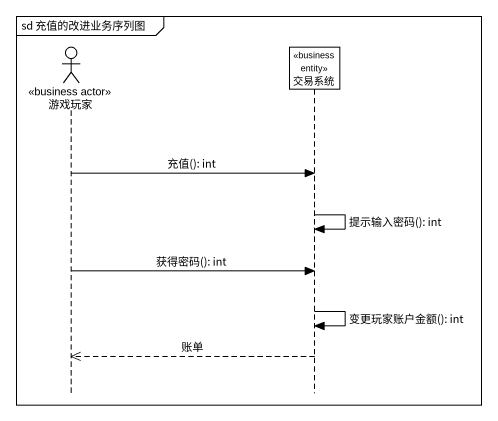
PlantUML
@startuml
mainframe sd 充值的改进业务序列图
hide footbox
actor 游戏玩家 <<business actor>>
participant 交易系统 <<business entity>>

游戏玩家 -> 交易系统 : 充值(): int
交易系统 -> 交易系统 : 提示输入密码(): int
游戏玩家 -> 交易系统 : 获得密码(): int
交易系统 -> 交易系统 : 变更玩家账户金额(): int
交易系统 -->> 游戏玩家 : 账单
@enduml
